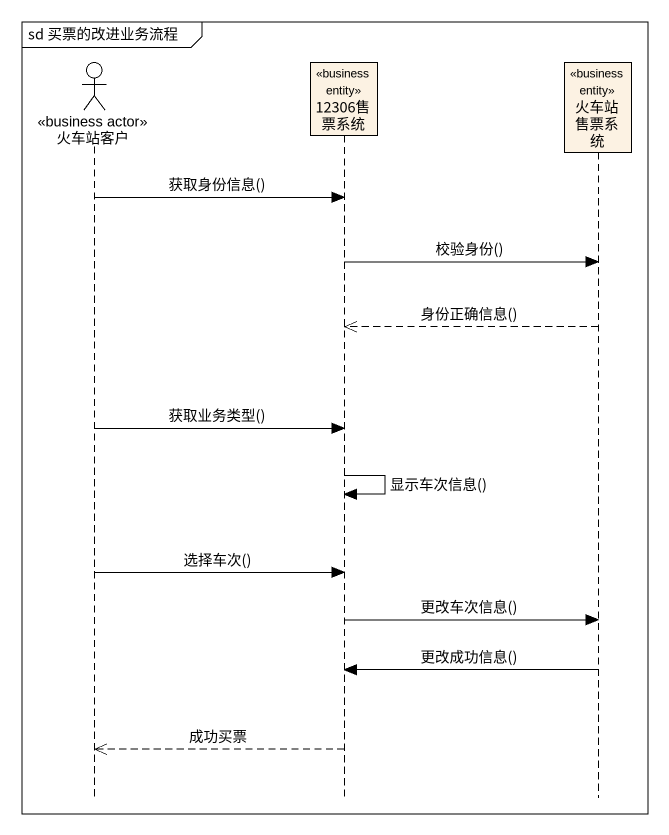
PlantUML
@startuml
mainframe sd 买票的改进业务流程
hide footbox
actor 火车站客户 <<business actor>>
participant "12306售票系统" as c12306售票系统 <<business entity>>
participant 火车站售票系统 <<business entity>>

火车站客户 -> c12306售票系统 : 获取身份信息()
c12306售票系统 -> 火车站售票系统 : 校验身份()
火车站售票系统 -->> c12306售票系统 : 身份正确信息()
火车站客户 -> c12306售票系统 : 获取业务类型()
c12306售票系统 -> c12306售票系统 : 显示车次信息()
火车站客户 -> c12306售票系统 : 选择车次()
c12306售票系统 -> 火车站售票系统 : 更改车次信息()
火车站售票系统 -> c12306售票系统 : 更改成功信息()
c12306售票系统 -->> 火车站客户 : 成功买票
@enduml
